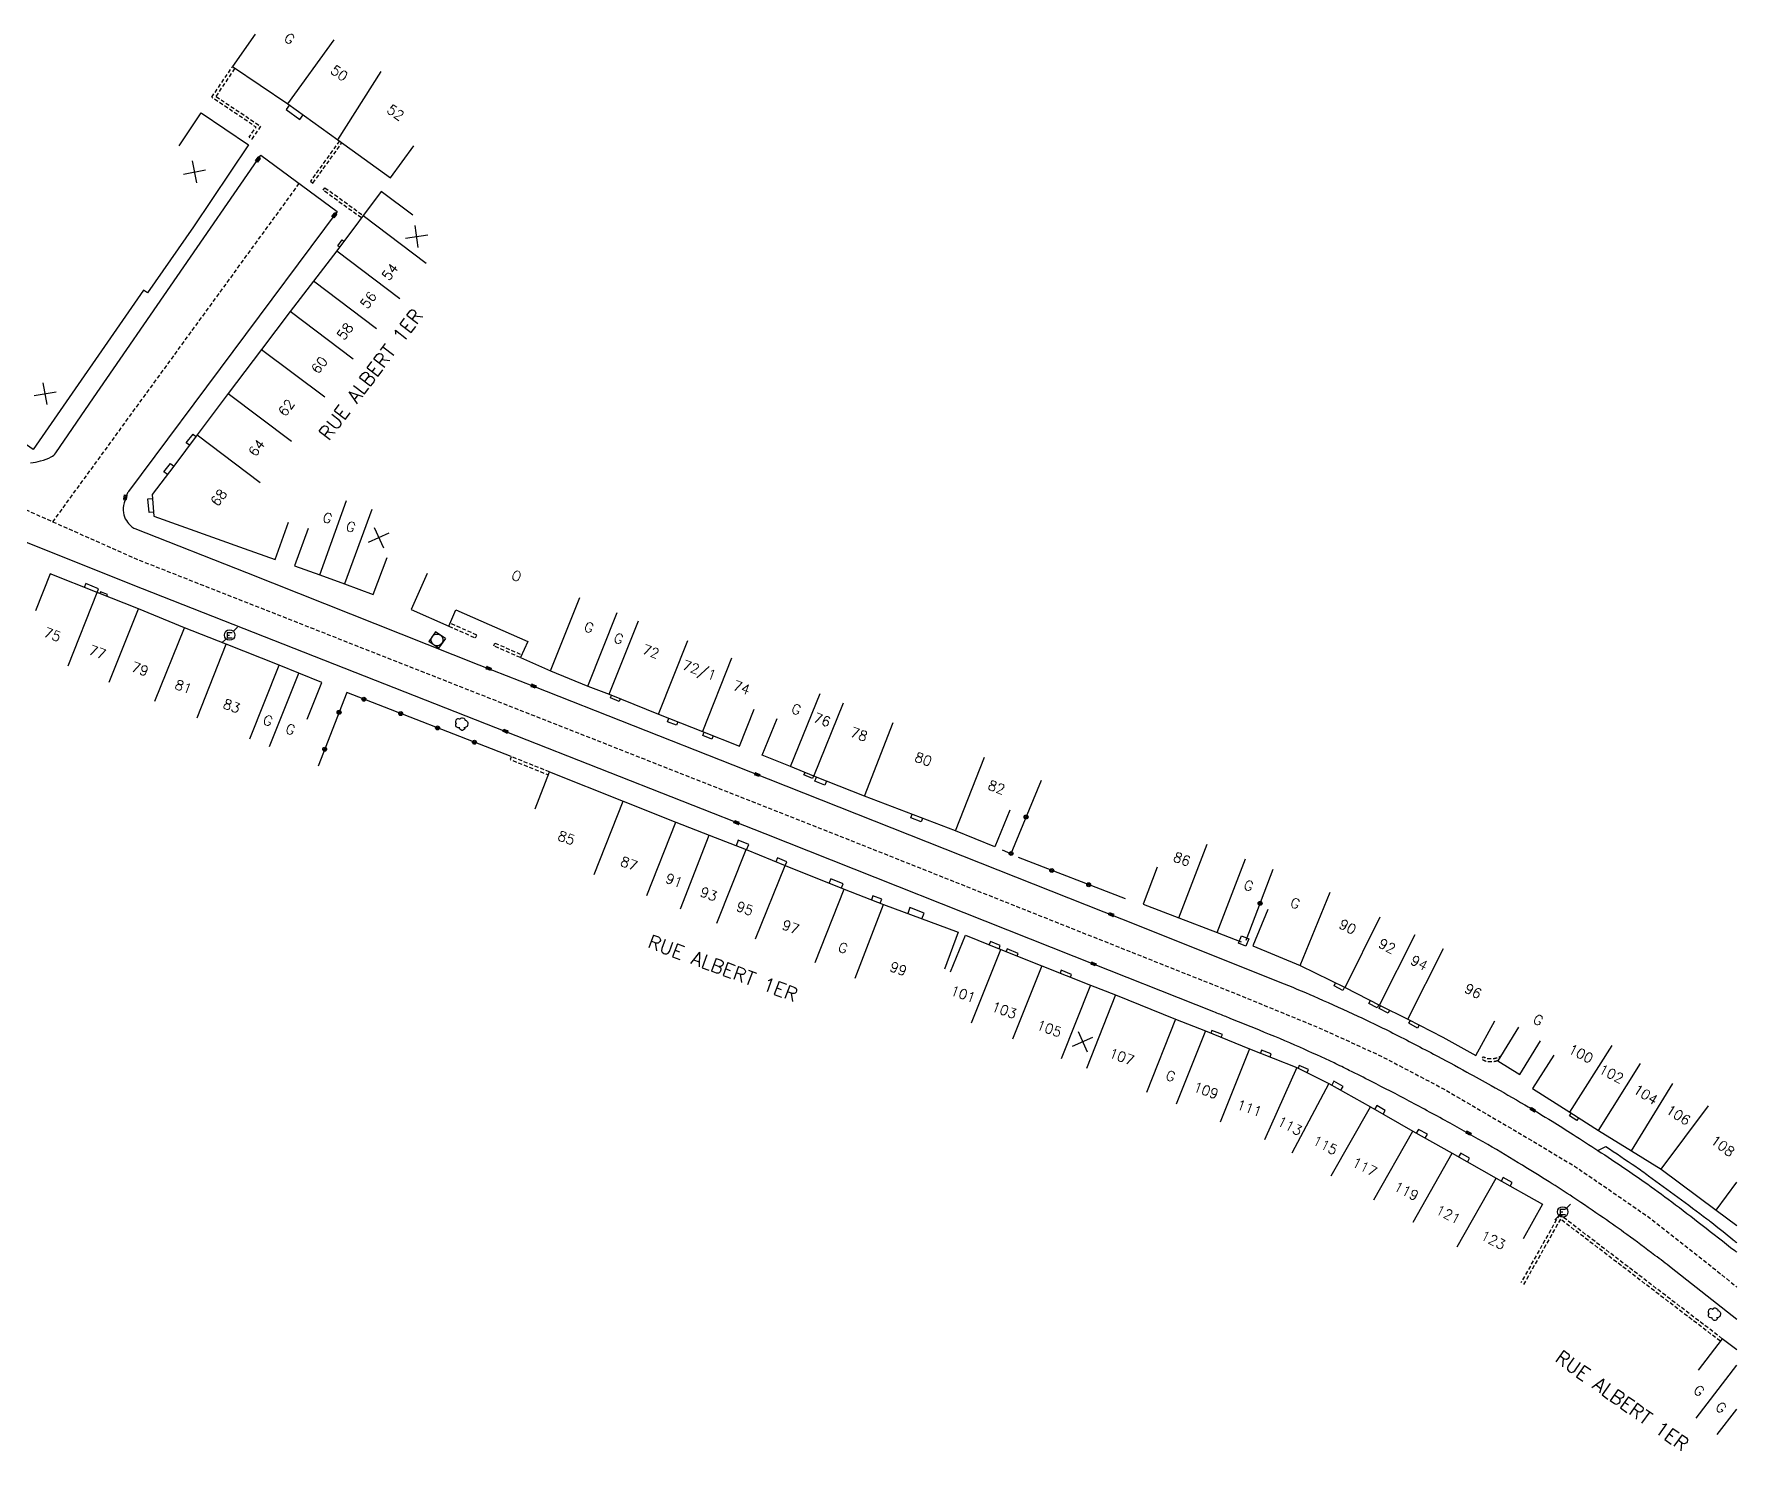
# Model space of a CAD drawing. Header units: millimetres. Extents: x 138000 to 139000, y 124000 to 124998.
# Drawn here: x 138784.6 to 139000, y 124231.4 to 124410.7 of the extents above; entities that cross this region are included whole.
import ezdxf
from ezdxf.enums import TextEntityAlignment as Align

# ---------------------------------------------------------------- set-up
doc = ezdxf.new("R2010")
doc.units = ezdxf.units.MM
doc.linetypes.add('DASHED', pattern=[0.75, 0.5, -0.25])
doc.layers.get('0').update_dxf_attribs({"linetype": 'CONTINUOUS'})
for name, color, linetype in [('W0001', 6, 'DASHED'), ('W0008', 7, 'CONTINUOUS'), ('W0100', 7, 'CONTINUOUS'), ('W0112', 1, 'DASHED'), ('W0300', 7, 'CONTINUOUS'), ('W0322', 7, 'CONTINUOUS'), ('W0400', 7, 'CONTINUOUS'), ('W0420', 7, 'CONTINUOUS'), ('W0471', 7, 'CONTINUOUS'), ('W0989', 7, 'CONTINUOUS'), ('W0991', 7, 'CONTINUOUS'), ('W1102', 7, 'CONTINUOUS')]:
    doc.layers.add(name, color=color, linetype=linetype)
doc.styles.get("Standard").update_dxf_attribs({"font": 'romans.shx', "width": 0.85})

# ---------------------------------------------------------------- blocks, each defined once
blk = doc.blocks.new('t991o')
at = {"color": 0, "linetype": 'Continuous'}
for p, q in [((-1, 1), (1, -1)), ((-1, -1), (1, 1))]:
    blk.add_line(p, q, dxfattribs=at)
blk = doc.blocks.new('T400')
for p, q in [((-0.15, 0.3), (0.15, 0.3)), ((-0.15, -0.25), (-0.15, 0.3)), ((-0.15, 0.15), (0.15, 0.15)), ((-0.15, 0), (0.15, 0)), ((0.15, 0.3), (0.15, -0.25)), ((-0.15, -0.15), (0.15, -0.15)), ((-0.15, -0.25), (-0.15, -0.3)), ((-0.15, -0.3), (0.15, -0.3)), ((0.15, -0.3), (0.15, -0.25))]:
    blk.add_line(p, q)
blk = doc.blocks.new('T471')
for p, q in [((-0.333334, 0.333334), (-0.333334, -0.333334)), ((-0.333334, 0.333334), (0.333334, 0.333334)), ((-0.333334, 0), (0, 0)), ((0.500001, 0.500001), (1.000002, 1.000002)), ((-0.500001, -0.500001), (-1.000002, -1.000002)), ((-0.333334, -0.333334), (0.333334, -0.333334))]:
    blk.add_line(p, q)
blk.add_ellipse((0, 0), major_axis=(0.471405, 0.471405), ratio=1, start_param=5.4977871438, end_param=11.780972451)
blk = doc.blocks.new('T300')
for p, q in [((-0.8, 0.51), (-0.86, 0.34)), ((-0.86, 0.34), (-0.86, 0.17)), ((-0.86, 0.17), (-0.74, 0.06)), ((-0.69, 0.63), (-0.8, 0.51)), ((-0.8, -0.06), (-0.74, 0.06)), ((-0.74, 0.06), (-0.69, 0.11)), ((-0.57, 0.69), (-0.69, 0.63)), ((-0.46, 0.69), (-0.57, 0.69)), ((-0.29, 0.63), (-0.46, 0.69)), ((-0.29, 0.63), (-0.17, 0.74)), ((-0.23, 0.57), (-0.29, 0.63)), ((-0.17, 0.74), (-0.06, 0.8)), ((-0.06, 0.8), (0.06, 0.8)), ((0.06, 0.8), (0.23, 0.74)), ((0.23, 0.74), (0.34, 0.63)), ((0.34, 0.63), (0.4, 0.51)), ((0.46, 0.46), (0.34, 0.46)), ((0.4, 0.51), (0.4, 0.46)), ((0.57, 0.4), (0.46, 0.46)), ((0.57, 0.4), (0.69, 0.29)), ((0.69, 0.29), (0.74, 0.17)), ((0.74, 0.06), (0.69, -0.17)), ((0.74, 0.17), (0.74, 0.06)), ((-0.8, -0.17), (-0.8, -0.06)), ((-0.8, -0.23), (-0.8, -0.17)), ((-0.74, -0.34), (-0.8, -0.23)), ((-0.69, -0.4), (-0.74, -0.34)), ((-0.51, -0.46), (-0.69, -0.4)), ((-0.4, -0.46), (-0.51, -0.46)), ((-0.4, -0.46), (-0.34, -0.46)), ((-0.34, -0.46), (-0.34, -0.4)), ((-0.34, -0.51), (-0.34, -0.46)), ((-0.29, -0.63), (-0.34, -0.51)), ((-0.17, -0.74), (-0.29, -0.63)), ((-0.06, -0.8), (-0.17, -0.74)), ((0.06, -0.8), (-0.06, -0.8)), ((0.17, -0.74), (0.06, -0.8)), ((0.23, -0.69), (0.17, -0.74)), ((0.29, -0.46), (0.23, -0.46)), ((0.29, -0.63), (0.23, -0.69)), ((0.46, -0.4), (0.29, -0.46)), ((0.34, -0.51), (0.29, -0.63)), ((0.34, -0.51), (0.34, -0.46)), ((0.57, -0.34), (0.46, -0.4)), ((0.63, -0.29), (0.57, -0.34)), ((0.69, -0.17), (0.63, -0.29))]:
    blk.add_line(p, q)
blk = doc.blocks.new('T420')
for p, q in [((0.75, 0.75), (-0.75, 0.75)), ((-0.75, 0.75), (-0.75, -0.75)), ((0.75, 0.75), (0.75, -0.75)), ((0.75, -0.75), (-0.75, -0.75))]:
    blk.add_line(p, q)
blk.add_ellipse((0, 0), major_axis=(-0.53, 0.53), ratio=1, start_param=3.926991, end_param=10.210176)
blk = doc.blocks.new('t112o')
at = {"color": 0, "linetype": 'Continuous'}
for p, q in [((-0.5, 0.5), (0.5, 0.5)), ((-0.5, -0.5), (-0.5, 0.5)), ((0.5, 0.5), (0.5, -0.5)), ((0.5, -0.5), (-0.5, -0.5))]:
    blk.add_line(p, q, dxfattribs=at)
blk = doc.blocks.new('t322o')
at = {"color": 0, "linetype": 'Continuous'}
for radius in [0.25, 0.15]:
    blk.add_circle((0, 0), radius, dxfattribs=at)

msp = doc.modelspace()

# ---------------------------------------------------------------- linework, layer by layer
at = {"layer": 'W0001', "flags": 128}
for points in [[(138818.11, 124391.79), (138786.95, 124348.99)], [(138727.97, 124388.51), (138734.52, 124383.43), (138747.85, 124373.42), (138763.72, 124361.72), (138774.81, 124354.4), (138797.62, 124344.24), (138886.37, 124309.28), (138936.29, 124289.41), (138947.54, 124284.79), (138955.09, 124281.33), (138962.72, 124277.32), (138971.19, 124272.4), (138979.44, 124267.47), (138988.53, 124261.23), (138995.23, 124256), (139000, 124252.16)]]:
    msp.add_lwpolyline(points, dxfattribs=at)
at = {"layer": 'W0008'}
for points in [[(138816.9, 124401.72), (138816.47, 124401.13), (138818.22, 124399.87), (138818.65, 124400.46)], [(138823.24, 124383.73), (138823.04, 124383.89), (138823.59, 124384.64), (138823.8, 124384.48)], [(138804.25, 124358.67), (138803.83, 124358.98), (138804.71, 124360.05), (138805.08, 124359.78)], [(138801.46, 124354.95), (138801.01, 124355.29), (138801.84, 124356.35), (138802.28, 124356.01)], [(138799.72, 124350.19), (138799.14, 124350.14), (138799, 124351.89), (138799.57, 124351.94)], [(138792.59, 124340.04), (138792.77, 124340.49), (138791.14, 124341.16), (138790.95, 124340.68)], [(138793.81, 124339.56), (138793.89, 124339.77), (138793.02, 124340.13), (138792.93, 124339.9)], [(138858.75, 124326.59), (138858.62, 124326.26), (138857.51, 124326.69), (138857.65, 124327.04)], [(138866.04, 124323.69), (138865.87, 124323.26), (138864.73, 124323.69), (138864.91, 124324.14)], [(138870.51, 124321.91), (138870.34, 124321.46), (138869.18, 124321.94), (138869.35, 124322.37)], [(138883.21, 124316.83), (138883.08, 124316.5), (138881.99, 124316.95), (138882.12, 124317.27)], [(138884.83, 124316.18), (138884.62, 124315.65), (138883.37, 124316.17), (138883.58, 124316.68)], [(138897, 124311.46), (138896.82, 124311), (138895.5, 124311.52), (138895.67, 124311.97)], [(138874.73, 124307.47), (138875.01, 124308.17), (138873.67, 124308.71), (138873.39, 124308)], [(138879.61, 124305.49), (138879.8, 124305.96), (138878.63, 124306.48), (138878.43, 124305.97)], [(138886.72, 124302.66), (138886.93, 124303.18), (138885.37, 124303.8), (138885.17, 124303.28)], [(138891.64, 124300.72), (138891.84, 124301.22), (138890.71, 124301.65), (138890.52, 124301.16)], [(138896.9, 124298.76), (138897.17, 124299.47), (138895.38, 124300.17), (138895.11, 124299.43)], [(138906.66, 124294.97), (138906.81, 124295.36), (138905.57, 124295.86), (138905.42, 124295.48)], [(138908.97, 124294.05), (138909.1, 124294.37), (138907.71, 124294.94), (138907.57, 124294.61)], [(138915.68, 124291.36), (138915.82, 124291.72), (138914.53, 124292.23), (138914.39, 124291.88)], [(138950.36, 124290.09), (138950.16, 124289.68), (138949.04, 124290.28), (138949.22, 124290.65)], [(138954.69, 124287.87), (138954.51, 124287.5), (138953.43, 124288.02), (138953.63, 124288.42)], [(138956.07, 124287.19), (138955.89, 124286.81), (138954.75, 124287.42), (138954.92, 124287.76)], [(138959.8, 124285.3), (138959.61, 124284.93), (138958.51, 124285.54), (138958.69, 124285.88)], [(138934.78, 124283.76), (138934.92, 124284.1), (138933.57, 124284.6), (138933.45, 124284.3)], [(138940.94, 124281.28), (138941.09, 124281.67), (138939.88, 124282.14), (138939.73, 124281.76)], [(138945.62, 124279.29), (138945.81, 124279.68), (138944.64, 124280.18), (138944.48, 124279.85)], [(138949.89, 124277.06), (138950.17, 124277.55), (138949.02, 124278.19), (138948.75, 124277.71)], [(138955.24, 124274.02), (138955.51, 124274.49), (138954.43, 124275.11), (138954.16, 124274.64)], [(138979.97, 124273.58), (138979.75, 124273.24), (138978.83, 124273.84), (138979.04, 124274.17)], [(138960.56, 124271), (138960.85, 124271.5), (138959.71, 124272.11), (138959.44, 124271.64)], [(138965.91, 124267.98), (138966.18, 124268.45), (138965.06, 124269.1), (138964.78, 124268.62)], [(138971.3, 124264.94), (138971.56, 124265.39), (138970.44, 124266.04), (138970.18, 124265.57)]]:
    msp.add_lwpolyline(points, dxfattribs=at)
for points in [[(138784.15, 124356.44, 0.03096), (138785.43, 124356.68, 0.061727), (138786.78, 124357.2, 0.120225), (138787.34, 124357.7), (138792.12, 124364.67), (138813.28, 124395.36), (138822.94, 124388.22), (138796.55, 124352.81, 0.068146), (138796.34, 124352.42, 0.027585), (138795.99, 124351.37, 0.096908), (138795.91, 124350.12, 0.115953), (138796.28, 124349.13, 0.056485), (138796.88, 124348.43, 0.094768), (138797.35, 124348.13), (138811.46, 124342.55), (138840.86, 124330.9), (138847.77, 124328.19), (138873, 124318.24), (138922.16, 124298.74), (138942.73, 124290.54, -0.006239), (138947.03, 124288.71, -0.005308), (138952.04, 124286.44, -0.007413), (138956.13, 124284.47, -0.005461), (138961.61, 124281.64, -0.00283), (138965.85, 124279.36, -0.003915), (138968.9, 124277.67, -0.004573), (138973.17, 124275.21, -0.005597), (138976.62, 124273.13, -0.003392), (138979.29, 124271.45, -0.00289), (138982.41, 124269.44, -0.003813), (138985.84, 124267.15, -0.005301), (138988.27, 124265.47, -0.006208), (138991.75, 124262.94, -0.005508), (138995.59, 124260, -0.000573), (138999.72, 124256.78, -0.000272), (139000, 124256.56)], [(139000, 124248.04), (138991.68, 124254.6, 0.00555), (138989.63, 124256.17, 0.003231), (138986.07, 124258.81, 0.006848), (138983.13, 124260.9, 0.005283), (138979.26, 124263.52, 0.004677), (138976.24, 124265.47, 0.004255), (138972.89, 124267.56, 0.00554), (138968.47, 124270.19, 0.005213), (138963.72, 124272.88, 0.004016), (138958.53, 124275.69, 0.004437), (138953.78, 124278.16, 0.002668), (138950.97, 124279.57, 0.003929), (138949.04, 124280.51, 0.00787), (138944.69, 124282.5, 0.006856), (138939.62, 124284.64, 0.000472), (138935.35, 124286.37, 0.001341), (138933.85, 124286.97), (138916.17, 124294), (138877.09, 124309.49), (138845.59, 124321.91), (138845.59, 124321.91), (138798.3, 124340.51), (138780.21, 124347.69, -0.024042)]]:
    msp.add_lwpolyline(points, format="xyb", dxfattribs=at)
at = {"layer": 'W0008', "flags": 128}
msp.add_lwpolyline([(138982.41, 124269.44), (138983.4, 124269.95, -0.003747), (138987.21, 124267.39, -0.008779), (138988.81, 124266.25, -0.000556), (138996.21, 124260.79, -0.009012), (138996.66, 124260.45, -0.00358), (138999.53, 124258.13, 0.000896), (139000, 124257.74)], format="xyb", dxfattribs=at)
at = {"layer": 'W0100'}
for points in [[(138812.57, 124410.69), (138809.71, 124406.58), (138816.71, 124401.86), (138823.03, 124397.31), (138829.7, 124392.49), (138829.7, 124392.49), (138829.7, 124392.49), (138832.63, 124396.54)], [(138819.26, 124348.11), (138817.56, 124343.4), (138820.74, 124342.26), (138823.85, 124341.13), (138827.5, 124339.77), (138829.25, 124344.45)], [(138819.15, 124324), (138821.02, 124328.63), (138818.11, 124329.81), (138815.61, 124330.82), (138808.92, 124333.48), (138803.63, 124335.57), (138797.83, 124337.97), (138792.59, 124340.04), (138786.63, 124342.38), (138784.8, 124337.73)], [(138908.01, 124312.48), (138906.11, 124307.86), (138901.17, 124309.88), (138889.65, 124314.26), (138883.25, 124316.81), (138880.29, 124318), (138876.71, 124319.46), (138878.59, 124324.09)], [(138847.98, 124312.68), (138849.82, 124317.33), (138859.13, 124313.64), (138865.77, 124310.99), (138870, 124309.34), (138874.67, 124307.5), (138879.59, 124305.5), (138887.07, 124302.52), (138892.04, 124300.57), (138901.51, 124297.06), (138899.78, 124292.37)], [(138926.68, 124305.28), (138924.88, 124300.62), (138929.4, 124298.87), (138934.25, 124297.01), (138937.3, 124295.85)], [(138940.65, 124299.94), (138938.76, 124295.31), (138944.77, 124292.86), (138950.43, 124290.05), (138954.78, 124287.83), (138958.35, 124286.06), (138962.79, 124283.76), (138966.96, 124281.44), (138969.38, 124285.82)], [(139000, 124244.2), (138998.14, 124245.62), (138995.1, 124241.65)]]:
    msp.add_lwpolyline(points, dxfattribs=at)
at = {"layer": 'W0100', "flags": 128}
for points in [[(138805.74, 124400.71), (138811.73, 124396.68), (138804.75, 124386.3), (138798.96, 124377.93), (138798.45, 124378.3), (138784.47, 124358.12), (138779.38, 124361.66), (138782.17, 124365.8)], [(138802.95, 124396.56), (138805.74, 124400.71)], [(138832.52, 124387.78), (138828.52, 124390.78), (138822.89, 124383.25), (138817, 124375.6), (138813.39, 124370.79), (138809.17, 124365.21), (138805.22, 124359.97), (138802.29, 124356.03), (138799.52, 124352.44), (138799.77, 124349.67), (138811.17, 124345.61), (138815.09, 124344.22), (138816.77, 124348.92)], [(138834.32, 124342.45), (138832.3, 124337.87), (138837.06, 124335.78), (138837.96, 124337.82), (138847.04, 124333.82), (138846.13, 124331.79), (138849.91, 124330.13), (138854.63, 124328.18), (138857.33, 124327.17), (138863.6, 124324.66), (138869.16, 124322.44), (138873.85, 124320.6), (138875.68, 124325.26)], [(138900.54, 124292.06), (138902.42, 124296.69), (138906.89, 124294.88), (138912.07, 124292.81), (138918.21, 124290.35), (138921.38, 124289.12), (138928.99, 124286.07), (138932.77, 124284.58), (138938.36, 124282.31), (138944.31, 124279.94), (138948.38, 124277.92), (138953.63, 124274.94), (138958.99, 124271.89), (138963.97, 124269.08), (138969.53, 124265.94), (138975.4, 124262.63), (138972.95, 124258.27)], [(138972.36, 124285.04), (138969.74, 124280.79), (138972.55, 124279.05), (138975.17, 124283.31)], [(138976.83, 124281.5), (138974.15, 124277.29), (138978.85, 124274.29), (138982.48, 124271.98), (138986.67, 124269.38), (138990.43, 124267.08), (138997.37, 124261.9), (139000, 124259.96)]]:
    msp.add_lwpolyline(points, dxfattribs=at)
at = {"layer": 'W0112', "flags": 128}
for points in [[(138807.08, 124402.69), (138809.71, 124406.58)], [(138807.63, 124402.79), (138810.04, 124406.36)], [(138807.63, 124402.79), (138813.25, 124399.02), (138812.14, 124397.41), (138811.81, 124397.64), (138812.69, 124398.91), (138807.08, 124402.69)], [(138849.82, 124317.33), (138844.95, 124319.27), (138844.81, 124318.9), (138849.67, 124316.96)]]:
    msp.add_lwpolyline(points, dxfattribs=at)
at = {"layer": 'W0112'}
for points in [[(138823.23, 124397.16), (138819.55, 124392.06), (138819.87, 124391.83), (138823.55, 124396.93)], [(138826, 124387.42), (138821.17, 124390.93), (138821.4, 124391.25), (138826.24, 124387.74)], [(138837.06, 124335.78), (138840.44, 124334.28), (138840.61, 124334.65), (138837.22, 124336.14)], [(138846.13, 124331.79), (138842.74, 124333.28), (138842.9, 124333.64), (138846.29, 124332.16)], [(138998.14, 124245.62), (138977.55, 124261.35), (138972.67, 124252.69)], [(138997.9, 124245.3), (138977.67, 124260.75), (138973.02, 124252.49)]]:
    msp.add_lwpolyline(points, dxfattribs=at)
at = {"layer": 'W0112', "flags": 128}
msp.add_lwpolyline([(138969.74, 124280.79, -0.022782), (138969.43, 124280.7, -0.036653), (138969.24, 124280.67, -0.017794), (138968.93, 124280.66, -0.013727), (138968.52, 124280.67, -0.076055), (138968.2, 124280.73, -0.048536), (138967.74, 124280.96), (138967.94, 124281.3, 0.048536), (138968.34, 124281.11, 0.076055), (138968.54, 124281.07, 0.013727), (138968.92, 124281.06, 0.017794), (138969.21, 124281.07, 0.036653), (138969.34, 124281.09, 0.065615), (138970.1, 124281.37, 0.022782)], format="xyb", dxfattribs=at)
at = {"layer": 'W0322'}
for points in [[(138844.95, 124319.27), (138824.16, 124327.37), (138820.52, 124318.06)], [(138911.98, 124316.26), (138908.17, 124306.98), (138907.11, 124307.45)], [(138922.66, 124301.26), (138909.13, 124306.49)], [(138937.91, 124296.03), (138941.33, 124305.02)]]:
    msp.add_lwpolyline(points, dxfattribs=at)
at = {"layer": 'W1102', "flags": 128}
for points in [[(138816.71, 124401.86), (138822.56, 124409.97)], [(138823.03, 124397.31), (138828.5, 124405.93)], [(138826.24, 124387.74), (138834.2, 124381.7)], [(138822.89, 124383.25), (138830.85, 124377.21)], [(138819.96, 124379.45), (138827.91, 124373.44)], [(138824.96, 124369.55), (138817, 124375.6)], [(138813.39, 124370.79), (138821.37, 124364.78)], [(138809.17, 124365.21), (138817.15, 124359.18)], [(138805.22, 124359.97), (138813.2, 124353.94)], [(138820.74, 124342.26), (138824.13, 124351.66)], [(138827.31, 124350.52), (138823.85, 124341.13)], [(138788.92, 124330.74), (138792.59, 124340.04)], [(138794.09, 124328.7), (138797.83, 124337.97)], [(138849.91, 124330.13), (138853.62, 124339.42)], [(138854.63, 124328.18), (138858.37, 124337.52)], [(138799.89, 124326.3), (138803.63, 124335.57)], [(138857.33, 124327.17), (138861.04, 124336.45)], [(138805.23, 124324.19), (138808.92, 124333.48)], [(138863.6, 124324.66), (138867.31, 124333.94)], [(138872.83, 124331.74), (138869.16, 124322.44)], [(138811.89, 124321.53), (138815.61, 124330.82)], [(138814.37, 124320.54), (138818.11, 124329.81)], [(138880.29, 124318), (138884.04, 124327.27)], [(138883.25, 124316.81), (138886.97, 124326.09)], [(138889.65, 124314.26), (138893.28, 124323.57)], [(138901.17, 124309.88), (138904.84, 124319.18)], [(138855.43, 124304.35), (138859.13, 124313.64)], [(138862.1, 124301.68), (138865.77, 124310.99)], [(138866.35, 124300.03), (138870, 124309.34)], [(138870.95, 124298.21), (138874.67, 124307.5)], [(138929.4, 124298.87), (138932.99, 124308.21)], [(138875.86, 124296.22), (138879.59, 124305.5)], [(138934.25, 124297.01), (138937.82, 124306.35)], [(138883.39, 124293.22), (138887.07, 124302.52)], [(138944.77, 124292.86), (138948.55, 124302.11)], [(138888.47, 124291.22), (138892.04, 124300.57)], [(138950.43, 124290.05), (138954.87, 124299.01)], [(138954.78, 124287.83), (138959.28, 124296.76)], [(138903.16, 124285.6), (138906.89, 124294.88)], [(138958.35, 124286.06), (138962.87, 124294.98)], [(138912.07, 124292.81), (138908.36, 124283.53)], [(138918.21, 124290.35), (138914.54, 124281.04)], [(138921.38, 124289.12), (138917.72, 124279.81)], [(138928.99, 124286.07), (138925.3, 124276.78)], [(138932.77, 124284.58), (138929.05, 124275.3)], [(138938.36, 124282.31), (138934.63, 124273.03)], [(138978.85, 124274.29), (138984.22, 124282.73)], [(138944.31, 124279.94), (138940.24, 124270.79)], [(138982.48, 124271.98), (138987.8, 124280.44)], [(138948.38, 124277.92), (138943.69, 124269.09)], [(138986.67, 124269.38), (138991.91, 124277.9)], [(138948.69, 124266.25), (138953.63, 124274.94)], [(138990.43, 124267.08), (138996.4, 124275.1)], [(138954.06, 124263.19), (138958.99, 124271.89)], [(138959.04, 124260.37), (138963.97, 124269.08)], [(138964.61, 124257.23), (138969.53, 124265.94)], [(138997.37, 124261.9), (139000, 124265.44)], [(138994.84, 124235.56), (139000, 124242.26)], [(138997.5, 124233.49), (139000, 124236.72)]]:
    msp.add_lwpolyline(points, dxfattribs=at)

# ---------------------------------------------------------------- block references
at = {"layer": 'W0112', "rotation": 337.2928051609494}
msp.add_blockref('t112o', (138937.61, 124295.94), dxfattribs=at)
at = {"layer": 'W0300'}
for p in [(138838.75, 124323.38), (138997.2, 124248.71)]:
    msp.add_blockref('T300', p, dxfattribs=at)
at = {"layer": 'W0322'}
for p, rotation in [((138826.32, 124326.53), 158.7234197442213), ((138823.18, 124324.87), 248.6269860564475), ((138830.98, 124324.72), 158.7234197442213), ((138835.64, 124322.9), 158.7234197442213), ((138821.36, 124320.21), 248.6269860564475), ((138840.3, 124321.09), 158.7234197442213), ((138910.08, 124311.63), 247.7393903070916), ((138908.19, 124307.01), 247.7393903070916), ((138913.33, 124304.86), 158.8670029747364), ((138918, 124303.06), 158.8670029747364), ((138939.69, 124300.7), 69.1962965060265)]:
    msp.add_blockref('t322o', p, dxfattribs=dict(at, rotation=rotation))
at = {"layer": 'W0400'}
for p, rotation in [((138812.92, 124394.8), 147.0065473164506), ((138822.58, 124387.75), 143.4287984778413), ((138796.14, 124352.07), 348.634100762651), ((138842.1, 124330.42), 248.8049773227087), ((138847.77, 124328.19), 248.5180558529829), ((138844.22, 124322.49), 67.1737144804892), ((138876.06, 124317), 247.9124087970737), ((138873.47, 124310.93), 68.35263069328919), ((138920.87, 124299.28), 67.38833010163914), ((138918.61, 124293.04), 248.5504286216007), ((138974.2, 124274.58), 59.06534318475651), ((138966.04, 124271.63), 241.6731966675724)]:
    msp.add_blockref('T400', p, dxfattribs=dict(at, rotation=rotation))
at = {"layer": 'W0420', "rotation": 324.862909311472}
msp.add_blockref('T420', (138835.58, 124334.03), dxfattribs=at)
at = {"layer": 'W0471'}
for p in [(138809.34, 124334.65), (138977.96, 124261.66)]:
    msp.add_blockref('T471', p, dxfattribs=at)
at = {"layer": 'W0991'}
for p, rotation in [((138804.91, 124393.24), 56.06430424102779), ((138832.99, 124385.07), 53.16009812606519), ((138785.99, 124365.19), 55.2929238640262), ((138828.21, 124346.98), 339.461249055727), ((138917.24, 124283.21), 338.8290818832633)]:
    msp.add_blockref('t991o', p, dxfattribs=dict(at, rotation=rotation))

# ---------------------------------------------------------------- texts
at = {"layer": 'W0989'}
for rotation, p in [(52.911, (138827.2, 124367.65)), (339.633, (138871.72, 124292.51)), (324.531, (138985.46, 124237.79))]:
    msp.add_text('RUE ALBERT 1ER', height=1.75, rotation=rotation, dxfattribs=at).set_placement(p, align=Align.MIDDLE)
at = {"layer": 'W0991'}
for s, rotation, p in [('G', 325.17, (138816.91, 124410.11)), ('50', 325.17, (138823.21, 124405.74)), ('52', 325.17, (138830.33, 124400.76)), ('54', 52.704, (138829.63, 124380.6)), ('56', 52.704, (138826.89, 124377.04)), ('58', 52.704, (138823.94, 124373.08)), ('60', 52.704, (138820.68, 124368.81)), ('62', 52.704, (138816.51, 124363.42)), ('64', 52.704, (138812.75, 124358.34)), ('68', 52.704, (138807.97, 124352.04)), ('G', 340.155, (138821.72, 124349.47)), ('G', 340.155, (138824.67, 124348.35)), ('O', 340.155, (138845.63, 124342.13)), ('75', 340.155, (138786.93, 124334.72)), ('G', 340.155, (138854.79, 124335.62)), ('77', 340.155, (138792.62, 124332.48)), ('G', 340.155, (138858.55, 124334.2)), ('72', 340.155, (138862.62, 124332.57)), ('79', 340.155, (138798.01, 124330.35)), ('72/1', 340.155, (138868.72, 124330.13)), ('81', 340.155, (138803.5, 124328.11)), ('74', 340.155, (138874.11, 124328)), ('83', 340.155, (138809.6, 124325.67)), ('G', 340.155, (138881.02, 124325.25)), ('76', 340.155, (138884.28, 124323.93)), ('G', 340.155, (138814.18, 124323.84)), ('G', 340.155, (138817.03, 124322.72)), ('78', 340.155, (138888.96, 124322.1)), ('80', 340.155, (138897.09, 124318.95)), ('82', 340.155, (138906.35, 124315.39)), ('85', 340.155, (138851.94, 124308.99)), ('87', 340.155, (138859.87, 124305.74)), ('86', 340.155, (138929.79, 124306.3)), ('91', 340.155, (138865.57, 124303.6)), ('G', 340.155, (138938.24, 124302.95)), ('93', 340.155, (138869.94, 124301.88)), ('95', 340.155, (138874.52, 124300.05)), ('G', 340.155, (138944.13, 124300.71)), ('97', 340.155, (138880.31, 124297.71)), ('90', 332.928, (138950.76, 124297.74)), ('G', 340.155, (138886.92, 124295.07)), ('92', 332.928, (138955.75, 124295.3)), ('99', 340.155, (138893.94, 124292.42)), ('94', 332.928, (138959.81, 124293.17)), ('101', 340.155, (138902.13, 124289.22)), ('96', 332.928, (138966.63, 124289.61)), ('103', 340.155, (138907.32, 124287.19)), ('105', 340.155, (138913.01, 124284.85)), ('G', 332.928, (138974.87, 124285.95)), ('107', 340.155, (138922.17, 124281.3)), ('100', 332.928, (138980.26, 124281.68)), ('G', 340.155, (138928.37, 124278.86)), ('102', 332.928, (138984.12, 124279.14)), ('109', 340.155, (138932.85, 124277.03)), ('104', 327.96, (138988.46, 124276.51)), ('111', 340.155, (138938.34, 124274.79)), ('106', 327.96, (138992.6, 124273.92)), ('113', 332.928, (138943.44, 124272.53)), ('115', 332.928, (138947.92, 124270.1)), ('108', 323.046, (138998.21, 124270.01)), ('117', 332.928, (138952.9, 124267.35)), ('119', 332.928, (138958.19, 124264.3)), ('121', 332.928, (138963.48, 124261.35)), ('123', 332.928, (138969.17, 124258.1)), ('G', 322.227, (138995.21, 124239.05)), ('G', 322.227, (138997.99, 124236.92))]:
    msp.add_text(s, height=1.25, rotation=rotation, dxfattribs=at).set_placement(p, align=Align.MIDDLE)

doc.saveas('drawing.dxf')
